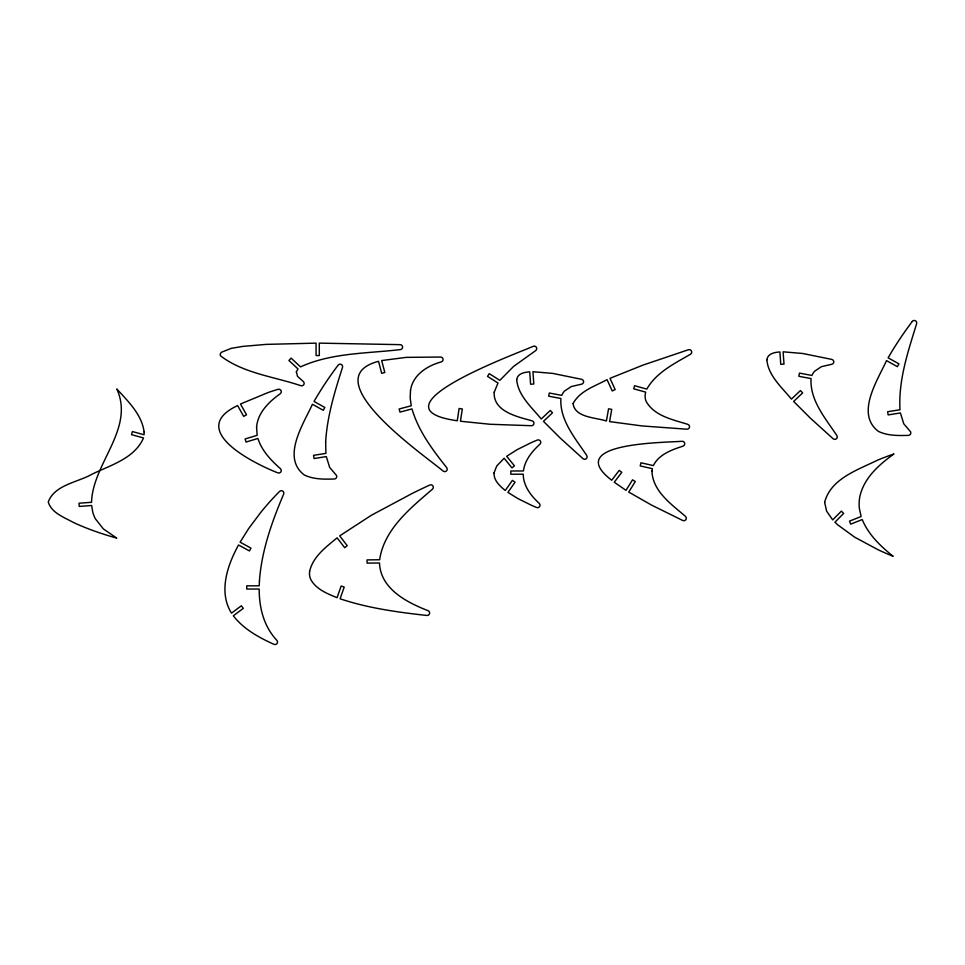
<?xml version="1.0" encoding="UTF-8"?>
<svg xmlns="http://www.w3.org/2000/svg" width="965" height="965" viewBox="0 0 965 965"><rect width="100%" height="100%" fill="white"/><g stroke="black" fill="none" stroke-linecap="round" stroke-linejoin="round"><path stroke-width="1.45" d="M912.311 321.442A356.773 356.773 0 0 0 890.972 352.949L888.114 357.81L898.934 363.865L897.366 366.676L886.521 360.62C877.583 380.282 855.243 413.816 878.415 431.391C887.716 435.878 898.403 435.661 908.487 435.384A2.485 2.485 0 0 0 909.802 430.885L903.759 423.792L900.405 412.96L888.15 414.902L887.643 411.717L899.995 409.751C898.294 380.234 908.029 351.525 916.629 323.697A2.485 2.485 0 0 0 912.287 321.417M516.685 379.655C518.072 395.65 531.667 407.242 541.256 418.991L550.267 410.463L552.487 412.815L543.464 421.343L560.351 438.182L583.029 458.725A2.485 2.485 0 0 0 586.648 455.359C575.321 438.339 559.579 420.197 560.894 398.485L548.687 396.181L549.29 393.008L561.799 395.373L562.33 394.215A14.27 14.27 0 0 1 564.465 391.102L571.268 386.555L581.413 384.215A2.485 2.485 0 0 0 581.738 379.329L552.668 373.395L532.945 371.718L533.814 383.998L530.605 384.227L529.713 371.851C524.574 372.213 517.505 373.383 516.685 379.655M766.849 359.764C768.236 375.747 781.843 387.351 791.433 399.1L800.431 390.572L802.651 392.912L793.64 401.452L810.516 418.291L833.193 438.822A2.485 2.485 0 0 0 836.812 435.468C825.497 418.436 809.744 400.306 811.058 378.594L798.863 376.29L799.454 373.117L811.963 375.469L812.494 374.311A14.27 14.27 0 0 1 814.641 371.211L821.432 366.652L831.577 364.324A2.485 2.485 0 0 0 831.914 359.438L802.844 353.504L783.11 351.815L783.99 364.107L780.769 364.336L779.889 351.948C774.738 352.309 767.67 353.492 766.849 359.764M824.641 502.391L826.619 511.173L832.699 519.894L841.371 511.136L843.663 513.404L834.93 522.222L837.704 524.827L854.7 537.203L878.283 549.845A287.088 287.088 0 0 0 889.634 554.875L893.18 556.322C880.635 546.299 868.44 534.67 862.215 519.556L850.684 524.14L849.49 521.148L861.118 516.516L859.369 508.459A38.19 38.19 0 0 1 859.863 496.505C863.965 477.928 879.151 464.527 893.988 453.948A281.02 281.02 0 0 0 877.764 460.076C858.03 469.786 830.563 478.628 824.641 502.391M144.123 431.946L144.075 434.757L132.386 431.548L131.53 434.66L143.508 437.941C134.678 458.411 110.661 465.118 92.182 474.117C77.767 482.416 54.523 484.744 48.25 502.029C51.603 513.103 64.329 517.385 73.545 522.548C87.477 528.965 102.013 534.019 116.789 538.12L103.412 528.965L95.39 518.808A32.291 32.291 0 0 1 92.797 512.294L91.639 505.515L79.263 506.432L79.021 503.211L91.542 502.295C92.688 463.104 134.943 428.894 116.825 388.979C128.14 401.44 141.819 414.443 144.123 431.946M651.966 471.053C652.557 491.209 671.495 504.345 685.367 516.287A2.485 2.485 0 0 1 682.798 520.509L651.64 505.141L628.722 492.066L635.296 481.535L632.558 479.822L625.996 490.353L614.259 482.223L621.774 472.331L619.204 470.377L611.714 480.232C562.426 442.501 664.173 442.742 682.255 441.27A2.485 2.485 0 0 1 683.051 446.119C671.881 449.774 658.89 454.31 653.353 465.6L640.953 462.778L640.229 465.926L652.34 468.676L651.966 471.053M325.651 441.946L325.905 453.381L313.553 455.335L314.047 458.532L326.315 456.59L329.668 467.422L335.711 474.515A2.485 2.485 0 0 1 334.397 479.014C324.312 479.291 313.625 479.508 304.325 475.009C281.153 457.446 303.493 423.9 312.431 404.251L323.263 410.306L324.843 407.483L314.023 401.44L316.882 396.579A356.773 356.773 0 0 1 338.208 365.06A2.485 2.485 0 0 1 342.527 367.327C334.734 391.597 327.147 416.349 325.651 441.946M256.581 427.133L257.136 435.324L245.11 438.966L246.039 442.054L257.92 438.46C261.817 450.727 271.008 460.401 280.477 468.725A2.485 2.485 0 0 1 277.872 472.874C252.975 463.164 186.45 429.666 237.631 405.553L243.699 416.385L246.521 414.805L240.478 404.009L268.415 392.417A317.304 317.304 0 0 1 278.113 389.305A2.485 2.485 0 0 1 280.272 393.708C269.066 401.657 257.739 412.634 256.581 427.133M494.02 472.947C493.658 480.486 499.906 486.131 505.286 490.449L512.415 480.365L515.045 482.235L507.88 492.367L517.879 498.567L530.931 505.045A228.416 228.416 0 0 0 536.624 507.506A2.485 2.485 0 0 0 539.254 503.38C530.979 495.841 523.295 485.902 523.235 474.201L510.823 474.225L510.811 470.992L523.428 470.968C524.791 460.136 532.149 451.246 539.99 444.165A2.485 2.485 0 0 0 537.384 440.028A230.623 230.623 0 0 0 531.245 442.645L517.24 449.594L506.685 456.276L514.466 465.854L511.957 467.88L504.128 458.254L496.734 465.986L494.02 472.947M259.428 581.075L259.223 585.815L246.763 585.827L246.763 589.048L259.175 589.036C259.175 603.221 261.829 617.745 269.139 630.061A60.457 60.457 0 0 0 276.871 640.386A2.485 2.485 0 0 1 274.048 644.355C258.909 637.539 243.663 629.168 233.325 615.791L243.289 608.372L241.359 605.779L231.491 613.137C218.174 591.895 227.487 565.092 238.536 544.984L249.428 550.943L250.972 548.12L240.104 542.173L248.753 528.422L261.081 511.981A281.756 281.756 0 0 1 279.633 491.354A2.485 2.485 0 0 1 283.674 494.08C271.889 521.812 261.575 550.798 259.428 581.075M309.632 571.304L309.476 573.596A13.884 13.884 0 0 0 310.766 579.446C316.05 589.289 327.28 593.68 337.075 597.685L341.176 586.008L344.216 587.07L340.102 598.795C368.16 608.191 397.664 612.22 426.964 615.477A2.485 2.485 0 0 0 428.11 610.688C407.013 602.534 380.379 588.831 379.522 562.993L367.098 563.126L367.074 559.893L379.631 559.76C384.13 529.182 410.451 508.157 432.453 489.171A2.485 2.485 0 0 0 429.859 484.985A816.04 816.04 0 0 0 412.706 493.175L371.368 515.262L339.704 535.877L347.243 545.707L344.686 547.674L337.123 537.831C326.11 546.926 312.974 556.6 309.632 571.304M494.201 392.248C493.055 411.645 517.638 416.784 532.101 420.824A2.485 2.485 0 0 1 531.51 425.722L490.16 424.274L460.45 421.259L462.307 408.979L459.111 408.497L457.265 420.752C367.327 408.05 516.215 353.878 533.38 346.254A2.485 2.485 0 0 1 535.611 350.669L513.657 366.362L499.834 380.355L489.243 373.648L487.518 376.374L498 383.021L494.201 392.248M410.499 390.692L410.173 397.894L411.235 405.77L399.16 408.991L399.993 412.103L411.983 408.907C418.424 431.029 432.597 449.847 446.711 467.651A2.485 2.485 0 0 1 443.333 471.222C426.253 456.554 312.298 378.654 378.533 361.32L381.694 373.322L384.818 372.502L381.67 360.56L406.072 357.376L440.728 357.038A2.485 2.485 0 0 1 441.343 361.899C427.35 365.651 412.429 375.096 410.499 390.692M296.364 371.815L297.546 376.398L303.082 381.296A2.485 2.485 0 0 1 301.08 385.771C274.265 376.664 243.192 373.358 220.454 355.771L220.249 353.962L221.311 352.322L231.298 348.329L242.891 346.387L266.219 344.384L316.062 343.142L316.098 355.554L319.319 355.542L319.282 343.13L400.173 344.65A2.485 2.485 0 0 1 402.574 347.074A2.485 2.485 0 0 1 400.27 349.607C367.002 353.54 331.502 352.72 300.513 366.881L291.116 358.124L288.921 360.488L298.004 368.944L296.364 371.815M573.077 403.587C574.875 417.761 595.658 417.375 606.406 421.017L608.565 408.81L611.75 409.377L609.578 421.596L642.087 425.939L686.996 429.208A2.485 2.485 0 0 0 687.743 424.323C672.979 419.715 654.584 416.108 646.248 401.621A13.631 13.631 0 0 1 645.199 394.589L645.682 392.128L633.716 388.823L634.584 385.711L646.815 389.088C656.236 372.43 674.523 363.54 690.457 354.264A2.485 2.485 0 0 0 688.552 349.704L643.052 365.084L610.001 378.328L615.163 389.595L612.232 390.946L607.057 379.655C595.152 386.133 579.736 390.861 573.077 403.587"/></g></svg>
